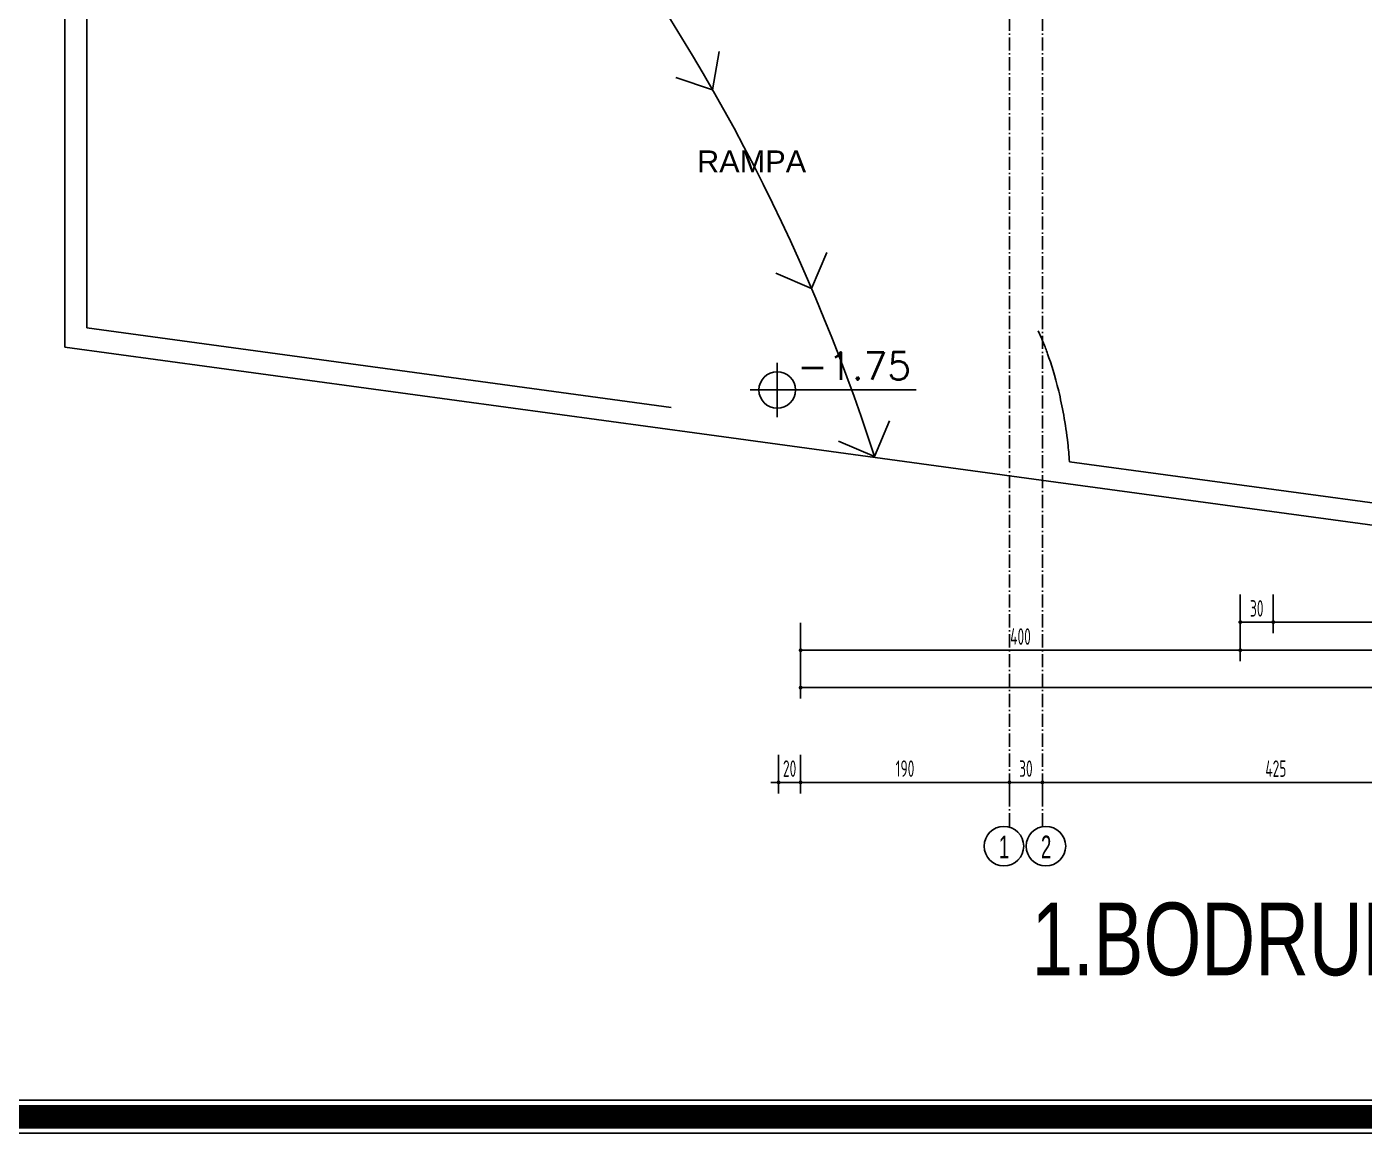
# Model space of a CAD drawing. Extents: x 41749 to 92598, y -24291 to 29432.
# Drawn here: x 51973 to 53190, y -24291 to -23284 of the extents above; entities that cross this region are included whole.
import ezdxf

# ---------------------------------------------------------------- set-up
doc = ezdxf.new("R2010")
doc.units = 0
doc.header["$MEASUREMENT"] = 0
doc.header["$PDMODE"] = 3
doc.linetypes.add('ACAD_ISO10W100', pattern=[18, 12, -3, 0, -3])
doc.layers.get('0').update_dxf_attribs({"linetype": 'CONTINUOUS'})
doc.layers.get('Defpoints').update_dxf_attribs({"linetype": 'CONTINUOUS'})
for name, color, linetype in [('AKS', 10, 'CONTINUOUS'), ('MAHAL', 21, 'CONTINUOUS'), ('MERBAS', 231, 'CONTINUOUS'), ('OLCU', 3, 'CONTINUOUS'), ('pafta ismi', 4, 'CONTINUOUS'), ('SEMBOL', 21, 'CONTINUOUS'), ('tar', 12, 'CONTINUOUS'), ('TEFRIS', 12, 'CONTINUOUS'), ('YAZI', 7, 'CONTINUOUS')]:
    doc.layers.add(name, color=color, linetype=linetype)
doc.styles.add('2', font='swisscl.ttf', dxfattribs={"height": 13})
doc.styles.add('KOT', font='ROMANS.SHX')
doc.styles.add('mahal', font='arial.ttf', dxfattribs={"height": 70})
doc.styles.add('OLCU', font='isocpeur.ttf', dxfattribs={"width": 0.59})
doc.dimstyles.new('OLCU3', dxfattribs={"dimscale": 0.5, "dimtxt": 30, "dimasz": 7, "dimexe": 20, "dimexo": 0, "dimgap": 10, "dimtad": 1, "dimdec": 4, "dimrnd": 0.5, "dimdsep": 46, "dimtxsty": 'OLCU', "dimblk1": 'DOT', "dimblk2": 'DOT', "dimsah": 1, "dimcen": 0.09, "dimclrt": 4, "dimadec": 0, "dimazin": 0, "dimtfac": 1, "dimtdec": 4, "dimtix": 1, "dimtmove": 2, "dimatfit": 3, "dimfxl": 0, "dimtolj": 1, "dimtzin": 0, "dimarcsym": 0})

# ---------------------------------------------------------------- blocks, each defined once
blk = doc.blocks.new('DOT')
at = {"color": 0, "linetype": 'ByBlock'}
blk.add_line((-0.5, 0), (-1, 0), dxfattribs=at)
at = {"color": 0, "linetype": 'ByBlock', "const_width": 0.5}
blk.add_lwpolyline([(-0.25, 0, 1), (0.25, 0, 1)], format="xyb", close=True, dxfattribs=at)
blk = doc.blocks.new('*D2306')
at = {"layer": 'Defpoints', "color": 0, "transparency": 16777216}
for p in [(52897.5, -23971.4), (52897.5, -23971.4), (53322.5, -23971.4)]:
    blk.add_point(p, dxfattribs=at)
at = {"layer": 'OLCU', "color": 0, "lineweight": -2, "transparency": 16777216}
for p, q in [((53322.5, -23971.4), (53322.5, -23961.4)), ((52897.5, -23971.4), (52897.5, -23981.4)), ((53319, -23971.4), (52901, -23971.4))]:
    blk.add_line(p, q, dxfattribs=at)
at = {"layer": 'OLCU', "color": 0, "lineweight": -2, "transparency": 16777216, "xscale": 3.5, "yscale": 3.5, "zscale": 3.5, "rotation": 180}
blk.add_blockref('DOT', (52897.5, -23971.4), dxfattribs=at)
at = {"layer": 'OLCU', "color": 0, "lineweight": -2, "transparency": 16777216, "xscale": 3.5, "yscale": 3.5, "zscale": 3.5}
blk.add_blockref('DOT', (53322.5, -23971.4), dxfattribs=at)
at = {"layer": 'OLCU', "color": 4, "transparency": 16777216, "insert": (53110, -23958.9), "char_height": 15, "attachment_point": 5, "style": 'OLCU'}
blk.add_mtext('\\A1;425', dxfattribs=at)
blk = doc.blocks.new('*D2307')
at = {"layer": 'Defpoints', "color": 0, "transparency": 16777216}
for p in [(52867.5, -23971.4), (52867.5, -23971.4), (52897.5, -23971.4)]:
    blk.add_point(p, dxfattribs=at)
at = {"layer": 'OLCU', "color": 0, "lineweight": -2, "transparency": 16777216}
for p, q in [((52867.5, -23971.4), (52867.5, -23981.4)), ((52894, -23971.4), (52871, -23971.4)), ((52897.5, -23971.4), (52897.5, -23981.4))]:
    blk.add_line(p, q, dxfattribs=at)
at = {"layer": 'OLCU', "color": 0, "lineweight": -2, "transparency": 16777216, "xscale": 3.5, "yscale": 3.5, "zscale": 3.5, "rotation": 180}
blk.add_blockref('DOT', (52867.5, -23971.4), dxfattribs=at)
at = {"layer": 'OLCU', "color": 0, "lineweight": -2, "transparency": 16777216, "xscale": 3.5, "yscale": 3.5, "zscale": 3.5}
blk.add_blockref('DOT', (52897.5, -23971.4), dxfattribs=at)
at = {"layer": 'OLCU', "color": 4, "transparency": 16777216, "insert": (52882.5, -23958.9), "char_height": 15, "attachment_point": 5, "style": 'OLCU'}
blk.add_mtext('\\A1;30', dxfattribs=at)
blk = doc.blocks.new('*D2308')
at = {"layer": 'Defpoints', "color": 0, "transparency": 16777216}
for p in [(52677.5, -23921.4), (52677.5, -23971.4), (52867.5, -23971.4)]:
    blk.add_point(p, dxfattribs=at)
at = {"layer": 'OLCU', "color": 0, "lineweight": -2, "transparency": 16777216}
for p, q in [((52677.5, -23946.4), (52677.5, -23981.4)), ((52864, -23971.4), (52681, -23971.4)), ((52867.5, -23971.4), (52867.5, -23981.4))]:
    blk.add_line(p, q, dxfattribs=at)
at = {"layer": 'OLCU', "color": 0, "lineweight": -2, "transparency": 16777216, "xscale": 3.5, "yscale": 3.5, "zscale": 3.5, "rotation": 180}
blk.add_blockref('DOT', (52677.5, -23971.4), dxfattribs=at)
at = {"layer": 'OLCU', "color": 0, "lineweight": -2, "transparency": 16777216, "xscale": 3.5, "yscale": 3.5, "zscale": 3.5}
blk.add_blockref('DOT', (52867.5, -23971.4), dxfattribs=at)
at = {"layer": 'OLCU', "color": 4, "transparency": 16777216, "insert": (52772.5, -23958.9), "char_height": 15, "attachment_point": 5, "style": 'OLCU'}
blk.add_mtext('\\A1;190', dxfattribs=at)
blk = doc.blocks.new('*D2309')
at = {"layer": 'Defpoints', "color": 0, "transparency": 16777216}
for p in [(52657.5, -23921.4), (52677.5, -23921.4), (52657.5, -23971.4)]:
    blk.add_point(p, dxfattribs=at)
at = {"layer": 'OLCU', "color": 0, "lineweight": -2, "transparency": 16777216}
for p, q in [((52657.5, -23946.4), (52657.5, -23981.4)), ((52677.5, -23946.4), (52677.5, -23981.4)), ((52654, -23971.4), (52650.5, -23971.4)), ((52677.5, -23971.4), (52657.5, -23971.4)), ((52681, -23971.4), (52684.5, -23971.4))]:
    blk.add_line(p, q, dxfattribs=at)
at = {"layer": 'OLCU', "color": 0, "lineweight": -2, "transparency": 16777216, "xscale": 3.5, "yscale": 3.5, "zscale": 3.5}
blk.add_blockref('DOT', (52657.5, -23971.4), dxfattribs=at)
at = {"layer": 'OLCU', "color": 0, "lineweight": -2, "transparency": 16777216, "xscale": 3.5, "yscale": 3.5, "zscale": 3.5, "rotation": 180}
blk.add_blockref('DOT', (52677.5, -23971.4), dxfattribs=at)
at = {"layer": 'OLCU', "color": 4, "transparency": 16777216, "insert": (52667.5, -23958.9), "char_height": 15, "attachment_point": 5, "style": 'OLCU'}
blk.add_mtext('\\A1;20', dxfattribs=at)
blk = doc.blocks.new('*D2380')
at = {"layer": 'Defpoints', "color": 0, "transparency": 16777216}
for p in [(53322.5, -23186.3), (53107.6, -23206.3), (53107.6, -23825.6)]:
    blk.add_point(p, dxfattribs=at)
at = {"layer": 'OLCU', "color": 0, "lineweight": -2, "transparency": 16777216}
for p, q in [((53107.6, -23800.6), (53107.6, -23835.6)), ((53322.5, -23800.6), (53322.5, -23835.6)), ((53319, -23825.6), (53111.1, -23825.6))]:
    blk.add_line(p, q, dxfattribs=at)
at = {"layer": 'OLCU', "color": 0, "lineweight": -2, "transparency": 16777216, "xscale": 3.5, "yscale": 3.5, "zscale": 3.5, "rotation": 180}
blk.add_blockref('DOT', (53107.6, -23825.6), dxfattribs=at)
at = {"layer": 'OLCU', "color": 0, "lineweight": -2, "transparency": 16777216, "xscale": 3.5, "yscale": 3.5, "zscale": 3.5}
blk.add_blockref('DOT', (53322.5, -23825.6), dxfattribs=at)
at = {"layer": 'OLCU', "color": 4, "transparency": 16777216, "insert": (53215.1, -23813.1), "char_height": 15, "attachment_point": 5, "style": 'OLCU'}
blk.add_mtext('\\A1;215', dxfattribs=at)
blk = doc.blocks.new('*D2381')
at = {"layer": 'Defpoints', "color": 0, "transparency": 16777216}
for p in [(53077.6, -23196.3), (53107.6, -23206.3), (53077.6, -23825.6)]:
    blk.add_point(p, dxfattribs=at)
at = {"layer": 'OLCU', "color": 0, "lineweight": -2, "transparency": 16777216}
for p, q in [((53077.6, -23800.6), (53077.6, -23835.6)), ((53107.6, -23800.6), (53107.6, -23835.6)), ((53104.1, -23825.6), (53081.1, -23825.6))]:
    blk.add_line(p, q, dxfattribs=at)
at = {"layer": 'OLCU', "color": 0, "lineweight": -2, "transparency": 16777216, "xscale": 3.5, "yscale": 3.5, "zscale": 3.5, "rotation": 180}
blk.add_blockref('DOT', (53077.6, -23825.6), dxfattribs=at)
at = {"layer": 'OLCU', "color": 0, "lineweight": -2, "transparency": 16777216, "xscale": 3.5, "yscale": 3.5, "zscale": 3.5}
blk.add_blockref('DOT', (53107.6, -23825.6), dxfattribs=at)
at = {"layer": 'OLCU', "color": 4, "transparency": 16777216, "insert": (53092.6, -23813.1), "char_height": 15, "attachment_point": 5, "style": 'OLCU'}
blk.add_mtext('\\A1;30', dxfattribs=at)
blk = doc.blocks.new('*D2382')
at = {"layer": 'Defpoints', "color": 0, "transparency": 16777216}
for p in [(52677.5, -22975.4), (53077.6, -23201.7), (53077.6, -23851.2)]:
    blk.add_point(p, dxfattribs=at)
at = {"layer": 'OLCU', "color": 0, "lineweight": -2, "transparency": 16777216}
for p, q in [((52677.5, -23826.2), (52677.5, -23861.2)), ((53077.6, -23826.2), (53077.6, -23861.2)), ((52681, -23851.2), (53074.1, -23851.2))]:
    blk.add_line(p, q, dxfattribs=at)
at = {"layer": 'OLCU', "color": 0, "lineweight": -2, "transparency": 16777216, "xscale": 3.5, "yscale": 3.5, "zscale": 3.5, "rotation": 180}
blk.add_blockref('DOT', (52677.5, -23851.2), dxfattribs=at)
at = {"layer": 'OLCU', "color": 0, "lineweight": -2, "transparency": 16777216, "xscale": 3.5, "yscale": 3.5, "zscale": 3.5}
blk.add_blockref('DOT', (53077.6, -23851.2), dxfattribs=at)
at = {"layer": 'OLCU', "color": 4, "transparency": 16777216, "insert": (52877.6, -23838.7), "char_height": 15, "attachment_point": 5, "style": 'OLCU'}
blk.add_mtext('\\A1;400', dxfattribs=at)
blk = doc.blocks.new('*D2383')
at = {"layer": 'Defpoints', "color": 0, "transparency": 16777216}
for p in [(53077.6, -23201.7), (54331.9, -23800.6), (54331.9, -23851.2)]:
    blk.add_point(p, dxfattribs=at)
at = {"layer": 'OLCU', "color": 0, "lineweight": -2, "transparency": 16777216}
for p, q in [((53077.6, -23826.2), (53077.6, -23861.2)), ((54331.9, -23826.2), (54331.9, -23861.2)), ((53081.1, -23851.2), (54328.4, -23851.2))]:
    blk.add_line(p, q, dxfattribs=at)
at = {"layer": 'OLCU', "color": 0, "lineweight": -2, "transparency": 16777216, "xscale": 3.5, "yscale": 3.5, "zscale": 3.5, "rotation": 180}
blk.add_blockref('DOT', (53077.6, -23851.2), dxfattribs=at)
at = {"layer": 'OLCU', "color": 0, "lineweight": -2, "transparency": 16777216, "xscale": 3.5, "yscale": 3.5, "zscale": 3.5}
blk.add_blockref('DOT', (54331.9, -23851.2), dxfattribs=at)
at = {"layer": 'OLCU', "color": 4, "transparency": 16777216, "insert": (53704.7, -23838.7), "char_height": 15, "attachment_point": 5, "style": 'OLCU'}
blk.add_mtext('\\A1;1254.5', dxfattribs=at)
blk = doc.blocks.new('*D2385')
at = {"layer": 'Defpoints', "color": 0, "transparency": 16777216}
for p in [(52677.5, -23800.6), (54497.5, -23800.6), (52677.5, -23885.2)]:
    blk.add_point(p, dxfattribs=at)
at = {"layer": 'OLCU', "color": 0, "lineweight": -2, "transparency": 16777216}
for p, q in [((52677.5, -23860.2), (52677.5, -23895.2)), ((54497.5, -23860.2), (54497.5, -23895.2)), ((54494, -23885.2), (52681, -23885.2))]:
    blk.add_line(p, q, dxfattribs=at)
at = {"layer": 'OLCU', "color": 0, "lineweight": -2, "transparency": 16777216, "xscale": 3.5, "yscale": 3.5, "zscale": 3.5, "rotation": 180}
blk.add_blockref('DOT', (52677.5, -23885.2), dxfattribs=at)
at = {"layer": 'OLCU', "color": 0, "lineweight": -2, "transparency": 16777216, "xscale": 3.5, "yscale": 3.5, "zscale": 3.5}
blk.add_blockref('DOT', (54497.5, -23885.2), dxfattribs=at)
at = {"layer": 'OLCU', "color": 4, "transparency": 16777216, "insert": (53587.5, -23872.7), "char_height": 15, "attachment_point": 5, "style": 'OLCU'}
blk.add_mtext('\\A1;1820', dxfattribs=at)
blk = doc.blocks.new('KOTBLK04')
for p, q in [((0, 0.49), (0, -0.49)), ((-0.49, 0), (2.51, 0))]:
    blk.add_line(p, q)
blk.add_circle((0, 0), 0.33)
at = {"color": 7, "style": 'KOT'}
blk.add_attdef('TEMIZ', (0.359, 0.185), '', height=1, dxfattribs=at)

msp = doc.modelspace()

# ---------------------------------------------------------------- linework, layer by layer
at = {"layer": 'AKS', "linetype": 'ACAD_ISO10W100'}
for p, q in [((52867.53676, -24011.44639), (52867.53676, -21978.06351)), ((52897.53676, -24011.44639), (52897.53676, -21978.06351))]:
    msp.add_line(p, q, dxfattribs=at)
at = {"layer": 'MERBAS'}
for points in [[(45632.04216, -24290.68394), (45632.04216, -21390.68394), (70862.32763, -21390.68394), (70862.32763, -24290.68394)], [(45637.04216, -24285.68394), (45637.04216, -21395.68394), (70857.32763, -21395.68394), (70857.32763, -24285.68394)], [(45657.04216, -24265.68394), (45657.04216, -21415.68394), (70837.32763, -21415.68394), (70837.32763, -24265.68394)], [(45662.04216, -24260.68394), (45662.04216, -21420.68394), (70832.32763, -21420.68394), (70832.32763, -24260.68394)]]:
    msp.add_lwpolyline(points, close=True, dxfattribs=at)
at = {"layer": 'MERBAS', "const_width": 20}
msp.add_lwpolyline([(45647.04216, -24275.68394), (45647.04216, -21405.68394), (70847.32763, -21405.68394), (70847.32763, -24275.68394)], close=True, dxfattribs=at)
at = {"layer": 'tar'}
msp.add_line((52587.68734, -23654.23889), (52903.10887, -23697.19455), dxfattribs=at)
msp.add_open_spline([(52893.7093, -23560.56818), (52893.92992, -23561.03496), (52894.20174, -23561.61409), (52894.82433, -23562.96481), (52895.17563, -23563.73748), (52896.422, -23566.53743), (52897.45144, -23568.93289), (52899.73853, -23574.59564), (52900.99674, -23577.86402), (52905.50548, -23590.43365), (52909.07036, -23601.75682), (52915.62278, -23628.93961), (52918.61058, -23644.80045), (52921.25661, -23668.18237), (52921.78359, -23673.80338), (52922.20466, -23679.61049)], degree=3, knots=[602.9126766584, 602.9126766584, 602.9126766584, 602.9126766584, 603.0565839146, 603.0565839146, 603.2004911707, 603.2004911707, 603.5226242338, 603.5226242338, 603.8447572968, 603.8447572968, 604.6197461121, 604.6197461121, 605.3947349274, 605.3947349274, 605.6291347269, 605.6291347269, 605.6291347269, 605.6291347269], dxfattribs=at)
at = {"layer": 'TEFRIS'}
for p, q in [((52008.01562, -23575.29633), (52008.01562, -21988.06351)), ((52028.01562, -23557.83542), (52028.01562, -22008.06351)), ((52603.48949, -23306.38184), (52597.38657, -23341.20647)), ((52597.38657, -23341.20647), (52603.48949, -23306.38184)), ((52563.83935, -23330.04474), (52597.38657, -23341.20647)), ((52597.38657, -23341.20647), (52563.83935, -23330.04474)), ((52701.2365, -23489.36404), (52687.41466, -23521.90566)), ((52654.87304, -23508.08382), (52687.41466, -23521.90566)), ((52687.41466, -23521.90566), (52654.87304, -23508.08382)), ((52559.77217, -23630.25265), (52028.01562, -23557.83542)), ((52587.68734, -23654.23889), (52008.01562, -23575.29633)), ((52758.47929, -23642.31509), (52744.65745, -23674.85671)), ((52712.11584, -23661.03487), (52744.65745, -23674.85671)), ((52744.65745, -23674.85671), (52712.11584, -23661.03487)), ((54484.02373, -23892.30672), (52922.20466, -23679.61049)), ((54471.76661, -23910.8221), (52903.10887, -23697.19455))]:
    msp.add_line(p, q, dxfattribs=at)
for centre, radius, start, end in [((51074.34997, -24212.79145), 1754.79369, 17.85153391, 37.84076461), ((52985.4674, -23042.0246), 681.07273, 248.05458922, 248.05768054)]:
    msp.add_arc(centre, radius, start, end, dxfattribs=at)
at = {"layer": 'YAZI'}
for centre in [(52862.53676, -24029.44639), (52900.7428, -24029.44639)]:
    msp.add_circle(centre, 18, dxfattribs=at)

# ---------------------------------------------------------------- block references
at = {"layer": 'SEMBOL'}
ref = msp.add_blockref('KOTBLK04', (52656.17444, -23614.37566), dxfattribs=dict(at, xscale=50.39999999999418, yscale=50.39999999999418, zscale=50.39999999999418))
ref.add_attrib('TEMIZ', '-1.75', (52674.27645, -23605.07372), dxfattribs={"color": 54, "height": 25.2, "style": 'KOT'})

# ---------------------------------------------------------------- texts
at = {"layer": 'MAHAL', "insert": (52632.89607, -23406.41999), "char_height": 20, "width": 318.296, "attachment_point": 5, "style": 'mahal'}
msp.add_mtext('RAMPA', dxfattribs=at)
at = {"layer": 'pafta ismi', "style": '2'}
msp.add_text('1.BODRUM  (-0.50 KOTU) KAT PLANI Ö: 1/50', height=66.15, dxfattribs=at).set_placement((52887.62916, -24146.9397))
at = {"layer": 'YAZI', "char_height": 20.736, "width": 360.8188416, "attachment_point": 5, "style": 'OLCU'}
for s, insert in [('{\\fArial|b0|i0|c162|p34;1}', (52862.71556, -24030.2054)), ('{\\fArial|b0|i0|c162|p34;2}', (52900.92161, -24030.2054))]:
    msp.add_mtext(s, dxfattribs=dict(at, insert=insert))

# ---------------------------------------------------------------- dimensions: what is measured, and where the dimension line sits
at = {"layer": 'OLCU'}
for base, p1, p2, picture, middle in [((53077.58132, -23851.18652), (52677.53676, -22975.44284), (53077.58132, -23201.71071), '*D2382', (52877.55904, -23838.68652)), ((53107.58132, -23825.62013), (53322.53676, -23186.33973), (53107.58132, -23206.33978), '*D2380', (53215.05904, -23813.12013)), ((53077.58132, -23825.62013), (53107.58132, -23206.33978), (53077.58132, -23196.33978), '*D2381', (53092.58132, -23813.12013)), ((54331.87856, -23851.18652), (53077.58132, -23201.71071), (54331.87856, -23800.62013), '*D2383', (53704.72994, -23838.68652)), ((52677.53676, -23885.23387), (54497.53676, -23800.62013), (52677.53676, -23800.62013), '*D2385', (53587.53676, -23872.73387)), ((52657.53676, -23971.44639), (52677.53676, -23921.44639), (52657.53676, -23921.44639), '*D2309', (52667.53676, -23958.94639)), ((52677.53676, -23971.44639), (52867.53676, -23971.44639), (52677.53676, -23921.44639), '*D2308', (52772.53676, -23958.94639)), ((52867.53676, -23971.44639), (52897.53676, -23971.44639), (52867.53676, -23971.44639), '*D2307', (52882.53676, -23958.94639)), ((52897.53676, -23971.44639), (53322.53676, -23971.44639), (52897.53676, -23971.44639), '*D2306', (53110.03676, -23958.94639))]:
    dim = msp.add_linear_dim(base=base, p1=p1, p2=p2, dimstyle='OLCU3', dxfattribs=at)
    dim.commit()
    dim.dimension.update_dxf_attribs({"geometry": picture, "text_midpoint": middle})

doc.saveas('drawing.dxf')
